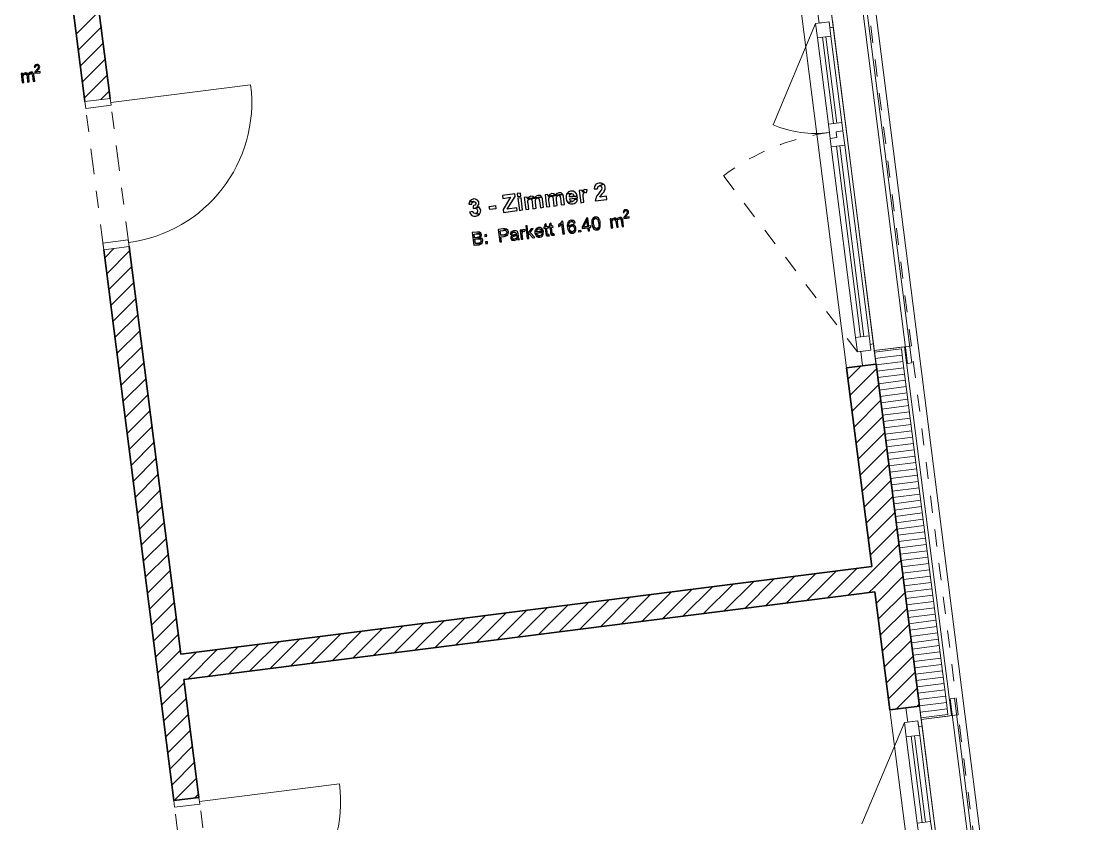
# Model space of a CAD drawing. Header units: metres. Extents: x 2713679.5 to 2713747.3, y 1226017.1 to 1226104.2.
# Drawn here: x 2713694.62 to 2713700.85, y 1226073.35 to 1226078.07 of the extents above; entities that cross this region are included whole.
import ezdxf

# ---------------------------------------------------------------- set-up
doc = ezdxf.new("R2010")
doc.units = ezdxf.units.M
doc.header["$MEASUREMENT"] = 0
doc.linetypes.add('Strich 2_1mm', pattern=[0.15, 0.1, -0.05])
doc.linetypes.add('Strichpunkt 3_1_1mm Achsen', pattern=[0.25, 0.15, -0.05, 0, -0.05])
doc.layers.add('plangrafiken', color=251, linetype='Continuous')
doc.layers.add('waende_stuetzen', color=250, linetype='Continuous')
doc.layers.add('texte', color=7, linetype='Continuous', true_color=0x000000)

msp = doc.modelspace()

# ---------------------------------------------------------------- linework, layer by layer
at = {"layer": 'plangrafiken', "color": 7, "linetype": 'Continuous', "lineweight": 13}
for p, q in [((2713699.8598, 1226076.0603), (2713699.5879, 1226078.2031)), ((2713699.5631, 1226078.2), (2713699.835, 1226076.0572)), ((2713699.835, 1226076.0572), (2713699.8598, 1226076.0603)), ((2713700.1104, 1226074.0861), (2713700.0856, 1226074.083)), ((2713700.3823, 1226071.9433), (2713700.1104, 1226074.0861)), ((2713700.0856, 1226074.083), (2713700.3575, 1226071.9402))]:
    msp.add_line(p, q, dxfattribs=at)
at = {"layer": 'texte'}
for points in [[(2713694.6245, 1226077.7667), (2713694.6172, 1226077.7655), (2713694.6233, 1226077.7117), (2713694.6331, 1226077.7129), (2713694.6294, 1226077.7398), (2713694.6294, 1226077.7423), (2713694.6294, 1226077.7521), (2713694.6331, 1226077.7582), (2713694.6257, 1226077.7582)], [(2713694.6416, 1226077.7692), (2713694.6404, 1226077.7692), (2713694.6319, 1226077.7655), (2713694.6257, 1226077.7582), (2713694.6331, 1226077.7582), (2713694.6404, 1226077.7619), (2713694.6514, 1226077.768), (2713694.6514, 1226077.768)], [(2713694.6514, 1226077.768), (2713694.6404, 1226077.7619), (2713694.6478, 1226077.7594), (2713694.6575, 1226077.7619)], [(2713694.6735, 1226077.7741), (2713694.6722, 1226077.7729), (2713694.6637, 1226077.7692), (2713694.6575, 1226077.7619), (2713694.6478, 1226077.7594), (2713694.6514, 1226077.7508), (2713694.6551, 1226077.7154), (2713694.6649, 1226077.7166), (2713694.6612, 1226077.7484), (2713694.66, 1226077.7521), (2713694.6637, 1226077.7606), (2713694.6637, 1226077.7606), (2713694.6722, 1226077.7655), (2713694.6857, 1226077.7704), (2713694.6832, 1226077.7729)], [(2713694.6857, 1226077.7704), (2713694.6722, 1226077.7655), (2713694.6771, 1226077.7643), (2713694.682, 1226077.7606), (2713694.6832, 1226077.7533), (2713694.6881, 1226077.719), (2713694.6967, 1226077.7202), (2713694.6918, 1226077.757), (2713694.6906, 1226077.7631)], [(2713694.7089, 1226077.8181), (2713694.7028, 1226077.8169), (2713694.6979, 1226077.8132), (2713694.6955, 1226077.8083), (2713694.6943, 1226077.8022), (2713694.7004, 1226077.8022), (2713694.7004, 1226077.8035), (2713694.7028, 1226077.8096), (2713694.7028, 1226077.8108), (2713694.7089, 1226077.8132), (2713694.7199, 1226077.8157), (2713694.7151, 1226077.8181)], [(2713694.7199, 1226077.8157), (2713694.7089, 1226077.8132), (2713694.7102, 1226077.8132), (2713694.7163, 1226077.812), (2713694.7163, 1226077.812), (2713694.7187, 1226077.8059), (2713694.7199, 1226077.8047), (2713694.7175, 1226077.7986), (2713694.7163, 1226077.7973), (2713694.7138, 1226077.7924), (2713694.7077, 1226077.7863), (2713694.7053, 1226077.7827), (2713694.7016, 1226077.7778), (2713694.7004, 1226077.7765), (2713694.6979, 1226077.7716), (2713694.6979, 1226077.7667), (2713694.7297, 1226077.7704), (2713694.7297, 1226077.7765), (2713694.7053, 1226077.7741), (2713694.7077, 1226077.7778), (2713694.7089, 1226077.779), (2713694.7138, 1226077.7839), (2713694.7187, 1226077.79), (2713694.7224, 1226077.7937), (2713694.7224, 1226077.7949), (2713694.7248, 1226077.801), (2713694.7261, 1226077.8071), (2713694.7248, 1226077.8108)], [(2713697.9355, 1226077.0828), (2713697.927, 1226077.0791), (2713697.9209, 1226077.0693), (2713697.9355, 1226077.0656), (2713697.9441, 1226077.0632), (2713697.9478, 1226077.0803), (2713697.9478, 1226077.0803)], [(2713698.02, 1226077.1195), (2713698.009, 1226077.117), (2713697.9979, 1226077.1109), (2713697.9979, 1226077.1097), (2713697.9918, 1226077.0999), (2713697.9906, 1226077.0864), (2713698.0102, 1226077.0864), (2713698.0102, 1226077.0877), (2713698.0126, 1226077.0999), (2713698.0212, 1226077.1036), (2713698.0444, 1226077.1146), (2713698.0334, 1226077.1195)], [(2713698.0444, 1226077.1146), (2713698.0212, 1226077.1036), (2713698.031, 1226077.1023), (2713698.0359, 1226077.0925), (2713698.0334, 1226077.0803), (2713698.0298, 1226077.0754), (2713698.02, 1226077.062), (2713698.0151, 1226077.0558), (2713698.0065, 1226077.0448), (2713698.0016, 1226077.0363), (2713697.9992, 1226077.0289), (2713697.9967, 1226077.0155), (2713698.064, 1226077.024), (2713698.0616, 1226077.0424), (2713698.0236, 1226077.0375), (2713698.0273, 1226077.0436), (2713698.0285, 1226077.0448), (2713698.0371, 1226077.0558), (2713698.0408, 1226077.0607), (2713698.0481, 1226077.0693), (2713698.0493, 1226077.0717), (2713698.0542, 1226077.0828), (2713698.0542, 1226077.084), (2713698.0542, 1226077.0962), (2713698.0518, 1226077.106)], [(2713697.2797, 1226077.0265), (2713697.2773, 1226077.0252), (2713697.265, 1226077.0216), (2713697.265, 1226077.0204), (2713697.2552, 1226077.0118), (2713697.2552, 1226077.0093), (2713697.2809, 1226077.0106), (2713697.2895, 1226077.0081), (2713697.2932, 1226077.0008), (2713697.2907, 1226076.991), (2713697.2785, 1226076.9861), (2713697.2785, 1226076.9702), (2713697.287, 1226076.9726), (2713697.3127, 1226076.9775), (2713697.3005, 1226076.9812), (2713697.3017, 1226076.9824), (2713697.3103, 1226076.9934), (2713697.3115, 1226077.0044), (2713697.3103, 1226077.0093), (2713697.3029, 1226077.0204), (2713697.2919, 1226077.0252)], [(2713697.522, 1226077.0558), (2713697.4498, 1226077.0473), (2713697.4522, 1226077.0301), (2713697.4975, 1226077.0363), (2713697.4547, 1226076.9653), (2713697.4559, 1226076.9469), (2713697.5367, 1226076.958), (2713697.5354, 1226076.9739), (2713697.4779, 1226076.9665), (2713697.5244, 1226077.0412)], [(2713697.5562, 1226077.0607), (2713697.5367, 1226077.0583), (2713697.5391, 1226077.0412), (2713697.5587, 1226077.0436)], [(2713697.5599, 1226077.0338), (2713697.5403, 1226077.0314), (2713697.5501, 1226076.9592), (2713697.5685, 1226076.9616)], [(2713697.5954, 1226077.0375), (2713697.577, 1226077.035), (2713697.5868, 1226076.9641), (2713697.6052, 1226076.9665), (2713697.6015, 1226077.0008), (2713697.6003, 1226077.0032), (2713697.6003, 1226077.0167), (2713697.6052, 1226077.024), (2713697.6125, 1226077.0265), (2713697.6553, 1226077.0326), (2713697.6823, 1226077.0375), (2713697.6394, 1226077.0338), (2713697.5966, 1226077.0277)], [(2713697.6174, 1226077.0424), (2713697.6162, 1226077.0424), (2713697.6052, 1226077.0375), (2713697.5966, 1226077.0277), (2713697.6394, 1226077.0338), (2713697.6296, 1226077.0412)], [(2713697.6553, 1226077.0326), (2713697.6125, 1226077.0265), (2713697.6186, 1226077.0265), (2713697.6223, 1226077.0216), (2713697.6223, 1226077.0216), (2713697.6248, 1226077.0081), (2713697.6296, 1226076.969), (2713697.6492, 1226076.9714), (2713697.6443, 1226077.0057), (2713697.6443, 1226077.0093), (2713697.6443, 1226077.0216), (2713697.648, 1226077.0289)], [(2713697.659, 1226077.0473), (2713697.648, 1226077.0436), (2713697.648, 1226077.0436), (2713697.6394, 1226077.0338), (2713697.6823, 1226077.0375), (2713697.6737, 1226077.0461), (2713697.6725, 1226077.0461)], [(2713697.6823, 1226077.0375), (2713697.6553, 1226077.0326), (2713697.6639, 1226077.0289), (2713697.6651, 1226077.0289), (2713697.6676, 1226077.0155), (2713697.6737, 1226076.9751), (2713697.692, 1226076.9775), (2713697.6859, 1226077.0228), (2713697.6859, 1226077.0265)], [(2713697.7177, 1226077.0534), (2713697.7006, 1226077.0509), (2713697.7092, 1226076.98), (2713697.7288, 1226076.9824), (2713697.7239, 1226077.0167), (2713697.7239, 1226077.0191), (2713697.7239, 1226077.0314), (2713697.7288, 1226077.0387), (2713697.7361, 1226077.0424), (2713697.7789, 1226077.0485), (2713697.8058, 1226077.0534), (2713697.7618, 1226077.0485), (2713697.719, 1226077.0436)], [(2713697.7398, 1226077.0583), (2713697.7398, 1226077.0583), (2713697.7288, 1226077.0534), (2713697.719, 1226077.0436), (2713697.7618, 1226077.0485), (2713697.7532, 1226077.0571)], [(2713697.7789, 1226077.0485), (2713697.7361, 1226077.0424), (2713697.7422, 1226077.0424), (2713697.7459, 1226077.0375), (2713697.7459, 1226077.0375), (2713697.7483, 1226077.024), (2713697.7532, 1226076.9849), (2713697.7728, 1226076.9873), (2713697.7679, 1226077.0216), (2713697.7679, 1226077.024), (2713697.7679, 1226077.0375), (2713697.7716, 1226077.0448)], [(2713697.7826, 1226077.0632), (2713697.7716, 1226077.0595), (2713697.7704, 1226077.0583), (2713697.7618, 1226077.0485), (2713697.8058, 1226077.0534), (2713697.7961, 1226077.062), (2713697.7948, 1226077.062)], [(2713697.8058, 1226077.0534), (2713697.7789, 1226077.0485), (2713697.7875, 1226077.0448), (2713697.7875, 1226077.0448), (2713697.7912, 1226077.0314), (2713697.7961, 1226076.991), (2713697.8156, 1226076.9934), (2713697.8095, 1226077.0387), (2713697.8095, 1226077.0412)], [(2713697.8279, 1226077.0558), (2713697.8242, 1226077.0436), (2713697.8242, 1226077.0301), (2713697.8242, 1226077.0289), (2713697.8279, 1226077.0167), (2713697.834, 1226077.0057), (2713697.8621, 1226077.0118), (2713697.8511, 1226077.0155), (2713697.8499, 1226077.0155), (2713697.845, 1226077.0277), (2713697.8915, 1226077.0338), (2713697.8903, 1226077.0436), (2713697.8438, 1226077.0387), (2713697.8438, 1226077.0399), (2713697.8462, 1226077.0522), (2713697.856, 1226077.0583)], [(2713697.8523, 1226077.0717), (2713697.8511, 1226077.0717), (2713697.8389, 1226077.0681), (2713697.8303, 1226077.0595), (2713697.8279, 1226077.0558), (2713697.856, 1226077.0583), (2713697.8658, 1226077.0546), (2713697.867, 1226077.0546), (2713697.8719, 1226077.0424), (2713697.8438, 1226077.0387), (2713697.8903, 1226077.0436), (2713697.8854, 1226077.0558), (2713697.8793, 1226077.0644), (2713697.8768, 1226077.0669), (2713697.8658, 1226077.0717)], [(2713697.8731, 1226077.0228), (2713697.8695, 1226077.0155), (2713697.8621, 1226077.0118), (2713697.834, 1226077.0057), (2713697.8389, 1226077.002), (2713697.8499, 1226076.9971), (2713697.8634, 1226076.9971), (2713697.8719, 1226076.9996), (2713697.8829, 1226077.0057), (2713697.8878, 1226077.0106), (2713697.8927, 1226077.0228)], [(2713697.9196, 1226077.0791), (2713697.9013, 1226077.0766), (2713697.9111, 1226077.0044), (2713697.9294, 1226077.0069), (2713697.927, 1226077.0289), (2713697.9258, 1226077.0436), (2713697.9258, 1226077.0534), (2713697.9282, 1226077.062), (2713697.9355, 1226077.0656), (2713697.9209, 1226077.0693)], [(2713697.2552, 1226077.0093), (2713697.2516, 1226076.9959), (2713697.2699, 1226076.9959), (2713697.2724, 1226077.0057), (2713697.2809, 1226077.0106)], [(2713697.3127, 1226076.9775), (2713697.287, 1226076.9726), (2713697.2968, 1226076.9702), (2713697.3029, 1226076.9592), (2713697.3029, 1226076.958), (2713697.3005, 1226076.9457), (2713697.2907, 1226076.9408), (2713697.3152, 1226076.9372), (2713697.3213, 1226076.9482), (2713697.3225, 1226076.9604), (2713697.3213, 1226076.9641), (2713697.3152, 1226076.9751)], [(2713697.3751, 1226076.9641), (2713697.3727, 1226076.9824), (2713697.4094, 1226076.9873), (2713697.4118, 1226076.969), (2713697.3751, 1226076.9641)], [(2713698.1754, 1226076.9628), (2713698.1692, 1226076.9616), (2713698.1644, 1226076.958), (2713698.1619, 1226076.9531), (2713698.1607, 1226076.9469), (2713698.1668, 1226076.9469), (2713698.1668, 1226076.9482), (2713698.1692, 1226076.9543), (2713698.1692, 1226076.9555), (2713698.1754, 1226076.958), (2713698.1864, 1226076.9604), (2713698.1815, 1226076.9628)], [(2713698.1864, 1226076.9604), (2713698.1754, 1226076.958), (2713698.1766, 1226076.958), (2713698.1827, 1226076.9567), (2713698.1827, 1226076.9555), (2713698.1864, 1226076.9506), (2713698.1864, 1226076.9494), (2713698.1839, 1226076.9433), (2713698.1827, 1226076.942), (2713698.1803, 1226076.9372), (2713698.1741, 1226076.931), (2713698.1717, 1226076.9274), (2713698.168, 1226076.9225), (2713698.1668, 1226076.9212), (2713698.1644, 1226076.9151), (2713698.1644, 1226076.9115), (2713698.1962, 1226076.9151), (2713698.1962, 1226076.9212), (2713698.1717, 1226076.9176), (2713698.1741, 1226076.9212), (2713698.1754, 1226076.9225), (2713698.1803, 1226076.9286), (2713698.1852, 1226076.9347), (2713698.1888, 1226076.9384), (2713698.1888, 1226076.9396), (2713698.1913, 1226076.9457), (2713698.1925, 1226076.9506), (2713698.1913, 1226076.9555)], [(2713697.2748, 1226076.9531), (2713697.2565, 1226076.9482), (2713697.2613, 1226076.9384), (2713697.2699, 1226076.9298), (2713697.2797, 1226076.9249), (2713697.2932, 1226076.9249), (2713697.2932, 1226076.9249), (2713697.3054, 1226076.9286), (2713697.3152, 1226076.9372), (2713697.2907, 1226076.9408), (2713697.2809, 1226076.9433)], [(2713697.8046, 1226076.8955), (2713697.7985, 1226076.8943), (2713697.7973, 1226076.8919), (2713697.7924, 1226076.8833), (2713697.7875, 1226076.8796), (2713697.7973, 1226076.8772), (2713697.8046, 1226076.8197), (2713697.8144, 1226076.8209)], [(2713697.8548, 1226076.9017), (2713697.8523, 1226076.9017), (2713697.8425, 1226076.898), (2713697.8364, 1226076.8907), (2713697.8352, 1226076.8882), (2713697.8328, 1226076.8796), (2713697.8315, 1226076.8699), (2713697.8328, 1226076.8588), (2713697.8352, 1226076.8466), (2713697.8389, 1226076.838), (2713697.8438, 1226076.8319), (2713697.845, 1226076.8307), (2713697.8621, 1226076.8331), (2713697.8536, 1226076.8344), (2713697.8474, 1226076.8405), (2713697.845, 1226076.8491), (2713697.8438, 1226076.8527), (2713697.8474, 1226076.8613), (2713697.8487, 1226076.8625), (2713697.8413, 1226076.8637), (2713697.8413, 1226076.8723), (2713697.8413, 1226076.8809), (2713697.8425, 1226076.8821), (2713697.8474, 1226076.8907), (2713697.8548, 1226076.8943), (2713697.8695, 1226076.8992), (2713697.8646, 1226076.9004)], [(2713697.8695, 1226076.8992), (2713697.8548, 1226076.8943), (2713697.8548, 1226076.8943), (2713697.8646, 1226076.8919), (2713697.8682, 1226076.8845), (2713697.878, 1226076.8858), (2713697.8756, 1226076.8919)], [(2713697.9527, 1226076.9139), (2713697.9453, 1226076.9127), (2713697.9184, 1226076.8601), (2713697.9184, 1226076.8527), (2713697.9514, 1226076.8564), (2713697.9539, 1226076.838), (2713697.9625, 1226076.8393), (2713697.96, 1226076.8576), (2713697.9698, 1226076.8588), (2713697.9698, 1226076.8674), (2713697.9588, 1226076.8662), (2713697.927, 1226076.8613), (2713697.9453, 1226076.898)], [(2713697.9527, 1226076.9139), (2713697.9453, 1226076.898), (2713697.9502, 1226076.865), (2713697.927, 1226076.8613), (2713697.9588, 1226076.8662)], [(2713697.9833, 1226076.9139), (2713697.9808, 1226076.9102), (2713697.9771, 1226076.9004), (2713697.9771, 1226076.8992), (2713697.9759, 1226076.8894), (2713697.9771, 1226076.8784), (2713697.9771, 1226076.876), (2713697.9796, 1226076.865), (2713697.9833, 1226076.8552), (2713697.9882, 1226076.8491), (2713697.9882, 1226076.8491), (2713697.9967, 1226076.8442), (2713698.0065, 1226076.8442), (2713698.0114, 1226076.8454), (2713698.0187, 1226076.8503), (2713698.0053, 1226076.8515), (2713698.0028, 1226076.8515), (2713697.9943, 1226076.8564), (2713697.9918, 1226076.8588), (2713697.9894, 1226076.8674), (2713697.9869, 1226076.8796), (2713697.9857, 1226076.8882), (2713697.9857, 1226076.898), (2713697.9882, 1226076.9053), (2713697.9894, 1226076.9078), (2713697.9979, 1226076.9127)], [(2713697.9967, 1226076.92), (2713697.9918, 1226076.9188), (2713697.9833, 1226076.9139), (2713697.9979, 1226076.9127), (2713698.0004, 1226076.9127), (2713698.009, 1226076.9078), (2713698.0114, 1226076.9041), (2713698.0139, 1226076.8955), (2713698.0163, 1226076.8833), (2713698.0175, 1226076.876), (2713698.0175, 1226076.8662), (2713698.0151, 1226076.8588), (2713698.0139, 1226076.8564), (2713698.0053, 1226076.8515), (2713698.0187, 1226076.8503), (2713698.0224, 1226076.8539), (2713698.0261, 1226076.8637), (2713698.0261, 1226076.865), (2713698.0261, 1226076.8735), (2713698.0261, 1226076.8845), (2713698.0249, 1226076.8943), (2713698.0224, 1226076.9017), (2713698.0212, 1226076.9041), (2713698.0163, 1226076.9127), (2713698.0151, 1226076.9127), (2713698.0077, 1226076.9188), (2713698.0065, 1226076.9188)], [(2713698.0909, 1226076.9102), (2713698.0836, 1226076.9102), (2713698.0897, 1226076.8552), (2713698.0995, 1226076.8564), (2713698.0958, 1226076.8845), (2713698.0958, 1226076.887), (2713698.0958, 1226076.8968), (2713698.0995, 1226076.9029), (2713698.0922, 1226076.9029)], [(2713698.1081, 1226076.9139), (2713698.1081, 1226076.9139), (2713698.0983, 1226076.9102), (2713698.0922, 1226076.9029), (2713698.0995, 1226076.9029), (2713698.1068, 1226076.9053), (2713698.1179, 1226076.9127), (2713698.1179, 1226076.9127)], [(2713698.1179, 1226076.9127), (2713698.1068, 1226076.9053), (2713698.1142, 1226076.9041), (2713698.124, 1226076.9066)], [(2713698.1399, 1226076.9176), (2713698.1387, 1226076.9176), (2713698.1301, 1226076.9139), (2713698.124, 1226076.9066), (2713698.1142, 1226076.9041), (2713698.1179, 1226076.8943), (2713698.1228, 1226076.8601), (2713698.1313, 1226076.8613), (2713698.1276, 1226076.8919), (2713698.1276, 1226076.8968), (2713698.1301, 1226076.9053), (2713698.1301, 1226076.9053), (2713698.1387, 1226076.9102), (2713698.1521, 1226076.9151), (2713698.1497, 1226076.9176)], [(2713698.1521, 1226076.9151), (2713698.1387, 1226076.9102), (2713698.1448, 1226076.909), (2713698.1484, 1226076.9053), (2713698.1497, 1226076.898), (2713698.1546, 1226076.8637), (2713698.1631, 1226076.865), (2713698.1582, 1226076.9017), (2713698.157, 1226076.9078)], [(2713697.3005, 1226076.8307), (2713697.2724, 1226076.8283), (2713697.2809, 1226076.7536), (2713697.3103, 1226076.7573), (2713697.3127, 1226076.7573), (2713697.3213, 1226076.7597), (2713697.3299, 1226076.7646), (2713697.2907, 1226076.7634), (2713697.287, 1226076.7891), (2713697.3042, 1226076.7915), (2713697.3274, 1226076.794), (2713697.3189, 1226076.7977), (2713697.3189, 1226076.7989), (2713697.2858, 1226076.7977), (2713697.2834, 1226076.8197), (2713697.2981, 1226076.8221), (2713697.3225, 1226076.8258), (2713697.314, 1226076.8307), (2713697.3103, 1226076.8319)], [(2713697.4534, 1226076.8503), (2713697.4253, 1226076.8466), (2713697.4351, 1226076.7732), (2713697.4449, 1226076.7744), (2713697.4412, 1226076.8038), (2713697.4608, 1226076.8062), (2713697.4657, 1226076.8075), (2713697.4755, 1226076.8111), (2713697.4816, 1226076.816), (2713697.44, 1226076.8136), (2713697.4363, 1226076.8393), (2713697.4559, 1226076.8417), (2713697.4742, 1226076.8491), (2713697.4742, 1226076.8491), (2713697.4657, 1226076.8515), (2713697.4645, 1226076.8515)], [(2713697.4742, 1226076.8491), (2713697.4559, 1226076.8417), (2713697.4645, 1226076.8429), (2713697.4718, 1226076.8393), (2713697.4755, 1226076.8307), (2713697.4755, 1226076.8295), (2713697.4718, 1226076.8209), (2713697.4694, 1226076.8185), (2713697.4596, 1226076.816), (2713697.44, 1226076.8136), (2713697.4816, 1226076.816), (2713697.484, 1226076.8234), (2713697.4853, 1226076.8331), (2713697.4853, 1226076.8331), (2713697.4816, 1226076.8429)], [(2713697.4999, 1226076.8295), (2713697.4999, 1226076.8295), (2713697.4963, 1226076.8197), (2713697.5061, 1226076.8197), (2713697.5097, 1226076.8283), (2713697.5097, 1226076.8283), (2713697.5183, 1226076.8319)], [(2713697.5195, 1226076.8393), (2713697.5159, 1226076.8393), (2713697.5073, 1226076.8356), (2713697.5073, 1226076.8356), (2713697.4999, 1226076.8295), (2713697.5183, 1226076.8319), (2713697.5207, 1226076.8319), (2713697.5293, 1226076.8295), (2713697.533, 1226076.8221), (2713697.533, 1226076.8197), (2713697.5281, 1226076.8185), (2713697.5171, 1226076.8148), (2713697.5097, 1226076.8123), (2713697.5342, 1226076.8123), (2713697.5342, 1226076.8099), (2713697.5342, 1226076.8001), (2713697.5293, 1226076.7928), (2713697.5379, 1226076.7928), (2713697.5403, 1226076.7866), (2713697.5501, 1226076.7879), (2713697.5464, 1226076.794), (2713697.5452, 1226076.7977), (2713697.544, 1226076.8099), (2713697.5428, 1226076.8221), (2713697.5415, 1226076.8307), (2713697.5379, 1226076.8356), (2713697.5305, 1226076.8393), (2713697.5293, 1226076.8393)], [(2713697.5623, 1226076.8442), (2713697.5538, 1226076.8429), (2713697.5611, 1226076.7891), (2713697.5697, 1226076.7903), (2713697.566, 1226076.8185), (2713697.566, 1226076.8197), (2713697.5672, 1226076.8295), (2713697.5697, 1226076.8344), (2713697.5746, 1226076.8368), (2713697.5636, 1226076.8356)], [(2713697.5734, 1226076.8466), (2713697.5685, 1226076.8442), (2713697.5636, 1226076.8356), (2713697.5746, 1226076.8368), (2713697.5819, 1226076.8356), (2713697.5831, 1226076.8442), (2713697.5831, 1226076.8442)], [(2713697.5954, 1226076.8686), (2713697.5868, 1226076.8674), (2713697.5954, 1226076.7928), (2713697.6052, 1226076.794), (2713697.6027, 1226076.816), (2713697.6076, 1226076.8221), (2713697.6003, 1226076.8258)], [(2713697.6309, 1226076.8527), (2713697.6199, 1226076.8515), (2713697.6003, 1226076.8258), (2713697.6076, 1226076.8221), (2713697.6296, 1226076.7977), (2713697.6407, 1226076.7989), (2713697.6137, 1226076.8295)], [(2713697.6456, 1226076.8478), (2713697.6443, 1226076.8454), (2713697.6407, 1226076.8368), (2713697.6407, 1226076.8258), (2713697.6419, 1226076.8221), (2713697.6456, 1226076.8136), (2713697.6504, 1226076.8062), (2713697.67, 1226076.8087), (2713697.6664, 1226076.8087), (2713697.6578, 1226076.8123), (2713697.6541, 1226076.816), (2713697.6504, 1226076.8246), (2713697.6908, 1226076.8307), (2713697.6908, 1226076.8331), (2713697.6908, 1226076.8356), (2713697.6504, 1226076.8331), (2713697.6504, 1226076.8356), (2713697.6541, 1226076.8442), (2713697.6553, 1226076.8466), (2713697.6639, 1226076.8503)], [(2713697.6627, 1226076.8576), (2713697.6615, 1226076.8576), (2713697.6529, 1226076.8539), (2713697.6456, 1226076.8478), (2713697.6639, 1226076.8503), (2713697.6676, 1226076.8503), (2713697.6761, 1226076.8466), (2713697.6761, 1226076.8454), (2713697.681, 1226076.8368), (2713697.6504, 1226076.8331), (2713697.6908, 1226076.8356), (2713697.6872, 1226076.8454), (2713697.681, 1226076.8527), (2713697.681, 1226076.8527), (2713697.6725, 1226076.8576)], [(2713697.7067, 1226076.8809), (2713697.6982, 1226076.8747), (2713697.7006, 1226076.8613), (2713697.6933, 1226076.8601), (2713697.6945, 1226076.8527), (2713697.7006, 1226076.8539), (2713697.7055, 1226076.8234), (2713697.7055, 1226076.8221), (2713697.708, 1226076.8123), (2713697.7202, 1226076.8172), (2713697.7177, 1226076.8172), (2713697.7153, 1226076.8185), (2713697.7141, 1226076.8234), (2713697.7104, 1226076.8552), (2713697.719, 1226076.8564), (2713697.719, 1226076.8637), (2713697.7092, 1226076.8625)], [(2713697.7361, 1226076.8845), (2713697.7275, 1226076.8784), (2713697.7288, 1226076.865), (2713697.7226, 1226076.8637), (2713697.7239, 1226076.8564), (2713697.73, 1226076.8576), (2713697.7337, 1226076.827), (2713697.7337, 1226076.8258), (2713697.7361, 1226076.816), (2713697.7496, 1226076.8209), (2713697.7459, 1226076.8209), (2713697.7447, 1226076.8221), (2713697.7434, 1226076.827), (2713697.7385, 1226076.8588), (2713697.7483, 1226076.8601), (2713697.7471, 1226076.8674), (2713697.7385, 1226076.8662)], [(2713697.7875, 1226076.8796), (2713697.7801, 1226076.8735), (2713697.7801, 1226076.865), (2713697.7814, 1226076.865), (2713697.7899, 1226076.8699), (2713697.7899, 1226076.8711), (2713697.7973, 1226076.8772)], [(2713697.8585, 1226076.8747), (2713697.8572, 1226076.8747), (2713697.8487, 1226076.8711), (2713697.8474, 1226076.8711), (2713697.8413, 1226076.8637), (2713697.8487, 1226076.8625), (2713697.8572, 1226076.8674), (2713697.8744, 1226076.8711), (2713697.8682, 1226076.8747)], [(2713697.8744, 1226076.8711), (2713697.8572, 1226076.8674), (2713697.8597, 1226076.8674), (2713697.8682, 1226076.8637), (2713697.8707, 1226076.8613), (2713697.8744, 1226076.8527), (2713697.8744, 1226076.8478), (2713697.8719, 1226076.8393), (2713697.8707, 1226076.838), (2713697.8621, 1226076.8331), (2713697.845, 1226076.8307), (2713697.8536, 1226076.8258), (2713697.8634, 1226076.8258), (2713697.8658, 1226076.8258), (2713697.8744, 1226076.8307), (2713697.8768, 1226076.8319), (2713697.8817, 1226076.8405), (2713697.8829, 1226076.8442), (2713697.8829, 1226076.8539), (2713697.8805, 1226076.8637)], [(2713697.9001, 1226076.8319), (2713697.8988, 1226076.8417), (2713697.9098, 1226076.8429), (2713697.9111, 1226076.8331), (2713697.9001, 1226076.8319)], [(2713697.3225, 1226076.8258), (2713697.2981, 1226076.8221), (2713697.2993, 1226076.8221), (2713697.3091, 1226076.8221), (2713697.3152, 1226076.8197), (2713697.3176, 1226076.8123), (2713697.3164, 1226076.8062), (2713697.3115, 1226076.8013), (2713697.3017, 1226076.8001), (2713697.2858, 1226076.7977), (2713697.3189, 1226076.7989), (2713697.325, 1226076.8062), (2713697.3274, 1226076.8148), (2713697.3274, 1226076.816), (2713697.3225, 1226076.8246)], [(2713697.3274, 1226076.794), (2713697.3042, 1226076.7915), (2713697.3054, 1226076.7915), (2713697.3152, 1226076.7915), (2713697.3213, 1226076.7879), (2713697.325, 1226076.7805), (2713697.3237, 1226076.7744), (2713697.3213, 1226076.7695), (2713697.3152, 1226076.7671), (2713697.3091, 1226076.7658), (2713697.2907, 1226076.7634), (2713697.3299, 1226076.7646), (2713697.3335, 1226076.772), (2713697.3335, 1226076.772), (2713697.3348, 1226076.7818), (2713697.3348, 1226076.7842), (2713697.3299, 1226076.7928)], [(2713697.3556, 1226076.8172), (2713697.3458, 1226076.816), (2713697.347, 1226076.8062), (2713697.358, 1226076.8075)], [(2713697.3617, 1226076.7744), (2713697.3507, 1226076.7732), (2713697.3531, 1226076.7622), (2713697.3629, 1226076.7634)], [(2713697.5097, 1226076.8123), (2713697.5036, 1226076.8087), (2713697.4987, 1226076.8026), (2713697.4987, 1226076.7952), (2713697.4987, 1226076.7928), (2713697.5048, 1226076.7842), (2713697.5195, 1226076.7891), (2713697.5122, 1226076.7915), (2713697.5085, 1226076.7964), (2713697.5085, 1226076.8013), (2713697.5122, 1226076.805), (2713697.5195, 1226076.8075), (2713697.5256, 1226076.8099), (2713697.5342, 1226076.8123)], [(2713697.5293, 1226076.7928), (2713697.5195, 1226076.7891), (2713697.5048, 1226076.7842), (2713697.5085, 1226076.783), (2713697.5183, 1226076.7818), (2713697.5195, 1226076.7818), (2713697.5281, 1226076.7854), (2713697.5293, 1226076.7854), (2713697.5379, 1226076.7928)], [(2713697.6823, 1226076.8221), (2713697.6823, 1226076.8209), (2713697.6774, 1226076.8123), (2713697.67, 1226076.8087), (2713697.6504, 1226076.8062), (2713697.6517, 1226076.805), (2713697.6602, 1226076.8013), (2713697.67, 1226076.8013), (2713697.6774, 1226076.8026), (2713697.6847, 1226076.8075), (2713697.6884, 1226076.8123), (2713697.692, 1226076.8221)], [(2713697.7239, 1226076.8172), (2713697.7202, 1226076.8172), (2713697.708, 1226076.8123), (2713697.7116, 1226076.8087), (2713697.7202, 1226076.8087), (2713697.7263, 1226076.8099)], [(2713697.7532, 1226076.8209), (2713697.7496, 1226076.8209), (2713697.7361, 1226076.816), (2713697.741, 1226076.8123), (2713697.7483, 1226076.8123), (2713697.7557, 1226076.8136)]]:
    msp.add_lwpolyline(points, close=True, dxfattribs=at)
at = {"layer": 'waende_stuetzen', "color": 7, "linetype": 'Continuous', "lineweight": 18}
for p, q in [((2713700.7342, 1226067.5023), (2713697.5257, 1226092.7845)), ((2713700.8544, 1226066.5549), (2713698.4177, 1226085.7559)), ((2713699.8373, 1226076.1583), (2713699.6389, 1226076.1331)), ((2713699.7976, 1226076.1532), (2713699.6389, 1226076.1331)), ((2713699.8175, 1226076.1557), (2713699.7976, 1226076.1532)), ((2713700.0932, 1226073.9832), (2713699.8175, 1226076.1557)), ((2713699.8571, 1226076.1608), (2713699.8373, 1226076.1583)), ((2713699.6389, 1226076.1331), (2713699.649, 1226076.0537)), ((2713699.6389, 1226076.1331), (2713699.6402, 1226076.1232)), ((2713699.7964, 1226076.143), (2713699.6402, 1226076.1232)), ((2713699.6402, 1226076.1232), (2713699.649, 1226076.0537)), ((2713699.7964, 1226076.143), (2713699.7989, 1226076.1433)), ((2713699.8077, 1226076.0739), (2713699.7989, 1226076.1433)), ((2713700.0633, 1226074.06), (2713699.8077, 1226076.0739)), ((2713699.9146, 1226073.9605), (2713699.9045, 1226074.0399)), ((2713699.9134, 1226073.9704), (2713699.9045, 1226074.0399)), ((2713700.0721, 1226073.9906), (2713700.0633, 1226074.06)), ((2713699.9134, 1226073.9704), (2713700.0696, 1226073.9902)), ((2713699.9146, 1226073.9605), (2713699.9134, 1226073.9704)), ((2713700.113, 1226073.9857), (2713699.9146, 1226073.9605)), ((2713699.9146, 1226073.9605), (2713700.0733, 1226073.9806)), ((2713700.0696, 1226073.9902), (2713700.0721, 1226073.9906)), ((2713700.0932, 1226073.9832), (2713700.0733, 1226073.9806)), ((2713700.1329, 1226073.9882), (2713700.113, 1226073.9857))]:
    msp.add_line(p, q, dxfattribs=at)
at = {"layer": 'waende_stuetzen', "color": 7, "linetype": 'Continuous', "lineweight": 35}
for p, q in [((2713694.8664, 1226078.5918), (2713694.9923, 1226077.5997)), ((2713695.1411, 1226077.6186), (2713695.053, 1226078.3131)), ((2713695.1031, 1226076.7267), (2713695.5148, 1226073.4828)), ((2713695.5565, 1226074.3449), (2713695.2519, 1226076.7456)), ((2713699.5696, 1226076.0436), (2713699.4754, 1226076.0317)), ((2713699.4754, 1226076.0317), (2713699.6239, 1226074.8611)), ((2713699.649, 1226076.0537), (2713699.5696, 1226076.0436)), ((2713699.649, 1226076.0537), (2713699.9045, 1226074.0399)), ((2713699.6239, 1226074.8611), (2713695.5565, 1226074.3449)), ((2713695.5754, 1226074.1961), (2713699.6428, 1226074.7123)), ((2713699.6428, 1226074.7123), (2713699.7309, 1226074.0178)), ((2713695.6636, 1226073.5016), (2713695.5754, 1226074.1961)), ((2713699.8252, 1226074.0298), (2713699.7309, 1226074.0178)), ((2713699.9045, 1226074.0399), (2713699.8252, 1226074.0298)), ((2713695.5148, 1226073.4828), (2713695.6636, 1226073.5016))]:
    msp.add_line(p, q, dxfattribs=at)
at = {"layer": 'waende_stuetzen', "color": 7, "linetype": 'Continuous', "lineweight": 13}
for p, q in [((2713699.3134, 1226078.0624), (2713699.3027, 1226078.1468)), ((2713699.3821, 1226078.1568), (2713699.3972, 1226078.0378)), ((2713699.4754, 1226076.0317), (2713699.2085, 1226078.1348)), ((2713699.8968, 1226076.1658), (2713699.6501, 1226078.1102)), ((2713699.2936, 1226078.0599), (2713699.043, 1226077.4629)), ((2713699.2936, 1226078.0599), (2713699.3729, 1226078.07)), ((2713699.3043, 1226077.9756), (2713699.2936, 1226078.0599)), ((2713699.3729, 1226078.07), (2713699.3134, 1226078.0624)), ((2713699.3773, 1226078.0353), (2713699.3729, 1226078.07)), ((2713699.3729, 1226078.07), (2713699.3836, 1226077.9857)), ((2713699.3972, 1226078.0378), (2713699.3773, 1226078.0353)), ((2713699.6389, 1226076.1331), (2713699.3921, 1226078.0775)), ((2713699.3972, 1226078.0378), (2713699.6339, 1226076.1728)), ((2713699.3836, 1226077.9857), (2713699.3043, 1226077.9756)), ((2713699.3688, 1226077.4672), (2713699.3043, 1226077.9756)), ((2713699.3986, 1226077.471), (2713699.334, 1226077.9794)), ((2713699.3539, 1226077.9819), (2713699.4184, 1226077.4735)), ((2713699.3836, 1226077.9857), (2713699.4482, 1226077.4773)), ((2713695.1442, 1226077.5938), (2713695.9676, 1226077.6983)), ((2713694.9923, 1226077.5997), (2713695.1411, 1226077.6186)), ((2713694.9973, 1226077.5601), (2713694.9923, 1226077.5997)), ((2713695.1461, 1226077.5789), (2713694.9973, 1226077.5601)), ((2713695.1411, 1226077.6186), (2713695.1461, 1226077.5789)), ((2713699.3688, 1226077.4672), (2713699.4482, 1226077.4773)), ((2713699.3795, 1226077.3829), (2713699.3688, 1226077.4672)), ((2713699.4482, 1226077.4773), (2713699.4544, 1226077.4276)), ((2713699.4544, 1226077.4276), (2713699.4148, 1226077.4226)), ((2713699.4192, 1226077.3879), (2713699.4148, 1226077.4226)), ((2713699.4544, 1226077.4276), (2713699.4651, 1226077.3433)), ((2713699.4192, 1226077.3879), (2713699.3795, 1226077.3829)), ((2713699.3858, 1226077.3333), (2713699.3795, 1226077.3829)), ((2713699.4651, 1226077.3433), (2713699.3858, 1226077.3333)), ((2713699.5284, 1226076.2098), (2713699.3858, 1226077.3333)), ((2713699.5581, 1226076.2135), (2713699.4155, 1226077.337)), ((2713699.4354, 1226077.3395), (2713699.578, 1226076.2161)), ((2713699.4651, 1226077.3433), (2713699.6077, 1226076.2198)), ((2713695.098, 1226076.7664), (2713695.2468, 1226076.7853)), ((2713695.2468, 1226076.7853), (2713695.2519, 1226076.7456)), ((2713695.1031, 1226076.7267), (2713695.098, 1226076.7664)), ((2713695.2519, 1226076.7456), (2713695.1031, 1226076.7267)), ((2713699.5284, 1226076.2098), (2713699.6077, 1226076.2198)), ((2713699.5391, 1226076.1254), (2713699.5284, 1226076.2098)), ((2713699.6077, 1226076.2198), (2713699.6184, 1226076.1355)), ((2713699.614, 1226076.1702), (2713699.6339, 1226076.1728)), ((2713699.6184, 1226076.1355), (2713699.614, 1226076.1702)), ((2713699.6339, 1226076.1728), (2713699.649, 1226076.0537)), ((2713700.1725, 1226073.9932), (2713699.8968, 1226076.1658)), ((2713699.6184, 1226076.1355), (2713699.5391, 1226076.1254)), ((2713699.5589, 1226076.128), (2713699.6184, 1226076.1355)), ((2713699.5696, 1226076.0436), (2713699.5589, 1226076.128)), ((2713699.9146, 1226073.9605), (2713699.6389, 1226076.1331)), ((2713699.8359, 1226073.9455), (2713699.8252, 1226074.0298)), ((2713699.9045, 1226074.0399), (2713699.9197, 1226073.9208)), ((2713699.9978, 1226071.9147), (2713699.7309, 1226074.0178)), ((2713700.4193, 1226072.0488), (2713700.1725, 1226073.9932)), ((2713699.816, 1226073.9429), (2713699.5655, 1226073.3459)), ((2713699.816, 1226073.9429), (2713699.8954, 1226073.953)), ((2713699.8267, 1226073.8586), (2713699.816, 1226073.9429)), ((2713699.8954, 1226073.953), (2713699.8359, 1226073.9455)), ((2713699.8998, 1226073.9183), (2713699.8954, 1226073.953)), ((2713699.8954, 1226073.953), (2713699.9061, 1226073.8687)), ((2713699.9197, 1226073.9208), (2713699.8998, 1226073.9183)), ((2713700.1614, 1226072.0161), (2713699.9146, 1226073.9605)), ((2713699.9197, 1226073.9208), (2713700.1563, 1226072.0558)), ((2713699.9061, 1226073.8687), (2713699.8267, 1226073.8586)), ((2713699.8913, 1226073.3502), (2713699.8267, 1226073.8586)), ((2713699.921, 1226073.354), (2713699.8565, 1226073.8624)), ((2713699.8763, 1226073.8649), (2713699.9409, 1226073.3565)), ((2713699.9061, 1226073.8687), (2713699.9706, 1226073.3603)), ((2713695.6667, 1226073.4768), (2713696.4901, 1226073.5813)), ((2713695.5198, 1226073.4431), (2713695.5148, 1226073.4828)), ((2713695.6636, 1226073.5016), (2713695.6686, 1226073.462)), ((2713695.6686, 1226073.462), (2713695.5198, 1226073.4431)), ((2713699.8913, 1226073.3502), (2713699.9706, 1226073.3603)), ((2713699.902, 1226073.2659), (2713699.8913, 1226073.3502)), ((2713699.9706, 1226073.3603), (2713699.9769, 1226073.3107))]:
    msp.add_line(p, q, dxfattribs=at)
at = {"layer": 'waende_stuetzen', "color": 18, "linetype": 'Continuous', "lineweight": 0, "true_color": 0x000000}
for p, q in [((2713694.9417, 1226077.9982), (2713695.0759, 1226078.1324)), ((2713694.9537, 1226077.9041), (2713695.0878, 1226078.0382)), ((2713694.9656, 1226077.81), (2713695.0998, 1226077.9441)), ((2713694.9775, 1226077.7158), (2713695.1117, 1226077.85)), ((2713694.9895, 1226077.6217), (2713695.1237, 1226077.7559)), ((2713695.0854, 1226077.6116), (2713695.1356, 1226077.6618)), ((2713695.1089, 1226076.6805), (2713695.1628, 1226076.7343)), ((2713695.1209, 1226076.5864), (2713695.2551, 1226076.7206)), ((2713695.1328, 1226076.4923), (2713695.267, 1226076.6264)), ((2713695.1448, 1226076.3981), (2713695.2789, 1226076.5323)), ((2713695.1567, 1226076.304), (2713695.2909, 1226076.4382)), ((2713695.1687, 1226076.2099), (2713695.3028, 1226076.3441)), ((2713695.1806, 1226076.1158), (2713695.3148, 1226076.2499)), ((2713695.1925, 1226076.0216), (2713695.3267, 1226076.1558)), ((2713699.7194, 1226076.0963), (2713699.6448, 1226076.0869)), ((2713699.8035, 1226076.107), (2713699.7194, 1226076.0963)), ((2713695.2045, 1226075.9275), (2713695.3387, 1226076.0617)), ((2713699.4839, 1226075.9643), (2713699.5623, 1226076.0427)), ((2713699.4959, 1226075.8702), (2713699.6524, 1226076.0267)), ((2713699.8082, 1226076.0698), (2713699.6495, 1226076.0497)), ((2713699.8129, 1226076.0326), (2713699.6542, 1226076.0125)), ((2713695.2164, 1226075.8334), (2713695.3506, 1226075.9676)), ((2713699.8177, 1226075.9954), (2713699.6589, 1226075.9753)), ((2713699.8224, 1226075.9582), (2713699.6636, 1226075.9381)), ((2713699.5078, 1226075.7761), (2713699.6643, 1226075.9326)), ((2713699.8271, 1226075.921), (2713699.6684, 1226075.9009)), ((2713695.2284, 1226075.7393), (2713695.3626, 1226075.8735)), ((2713699.5197, 1226075.6819), (2713699.6763, 1226075.8385)), ((2713699.8318, 1226075.8838), (2713699.6731, 1226075.8637)), ((2713699.8365, 1226075.8466), (2713699.6778, 1226075.8265)), ((2713695.2403, 1226075.6452), (2713695.3745, 1226075.7793)), ((2713699.8413, 1226075.8094), (2713699.6825, 1226075.7893)), ((2713699.846, 1226075.7722), (2713699.6873, 1226075.7521)), ((2713699.5317, 1226075.5878), (2713699.6882, 1226075.7444)), ((2713699.8507, 1226075.735), (2713699.692, 1226075.7149)), ((2713695.2523, 1226075.551), (2713695.3864, 1226075.6852)), ((2713699.5436, 1226075.4937), (2713699.7002, 1226075.6502)), ((2713699.8554, 1226075.6978), (2713699.6967, 1226075.6777)), ((2713699.8601, 1226075.6606), (2713699.7014, 1226075.6405)), ((2713695.2642, 1226075.4569), (2713695.3984, 1226075.5911)), ((2713699.8649, 1226075.6234), (2713699.7061, 1226075.6033)), ((2713699.8696, 1226075.5862), (2713699.7109, 1226075.5661)), ((2713699.5556, 1226075.3996), (2713699.7121, 1226075.5561)), ((2713699.8743, 1226075.549), (2713699.7156, 1226075.5289)), ((2713695.2762, 1226075.3628), (2713695.4103, 1226075.497)), ((2713699.5675, 1226075.3055), (2713699.7241, 1226075.462)), ((2713699.879, 1226075.5118), (2713699.7203, 1226075.4916)), ((2713699.8837, 1226075.4746), (2713699.725, 1226075.4544)), ((2713695.2881, 1226075.2687), (2713695.4223, 1226075.4029)), ((2713699.8885, 1226075.4374), (2713699.7297, 1226075.4172)), ((2713699.8932, 1226075.4002), (2713699.7345, 1226075.38)), ((2713699.5795, 1226075.2113), (2713699.736, 1226075.3679)), ((2713699.8979, 1226075.363), (2713699.7392, 1226075.3428)), ((2713695.3001, 1226075.1746), (2713695.4342, 1226075.3087)), ((2713699.5914, 1226075.1172), (2713699.748, 1226075.2738)), ((2713699.9026, 1226075.3258), (2713699.7439, 1226075.3056)), ((2713699.9074, 1226075.2886), (2713699.7486, 1226075.2684)), ((2713695.312, 1226075.0804), (2713695.4462, 1226075.2146)), ((2713699.9121, 1226075.2514), (2713699.7533, 1226075.2312)), ((2713699.9168, 1226075.2142), (2713699.7581, 1226075.194)), ((2713699.6034, 1226075.0231), (2713699.7599, 1226075.1796)), ((2713699.9215, 1226075.177), (2713699.7628, 1226075.1568)), ((2713695.3239, 1226074.9863), (2713695.4581, 1226075.1205)), ((2713699.6153, 1226074.929), (2713699.7718, 1226075.0855)), ((2713699.9262, 1226075.1398), (2713699.7675, 1226075.1196)), ((2713699.931, 1226075.1026), (2713699.7722, 1226075.0824)), ((2713695.3359, 1226074.8922), (2713695.4701, 1226075.0264)), ((2713699.9357, 1226075.0654), (2713699.777, 1226075.0452)), ((2713699.9404, 1226075.0282), (2713699.7817, 1226075.008)), ((2713699.6272, 1226074.8348), (2713699.7838, 1226074.9914)), ((2713699.9451, 1226074.991), (2713699.7864, 1226074.9708)), ((2713695.3478, 1226074.7981), (2713695.482, 1226074.9322)), ((2713699.6392, 1226074.7407), (2713699.7957, 1226074.8973)), ((2713699.9498, 1226074.9538), (2713699.7911, 1226074.9336)), ((2713699.9546, 1226074.9166), (2713699.7958, 1226074.8964)), ((2713695.3598, 1226074.7039), (2713695.4939, 1226074.8381)), ((2713699.2416, 1226074.6613), (2713699.4148, 1226074.8345)), ((2713699.3631, 1226074.6768), (2713699.5363, 1226074.8499)), ((2713699.4846, 1226074.6922), (2713699.6272, 1226074.8348)), ((2713699.9593, 1226074.8794), (2713699.8006, 1226074.8592)), ((2713699.964, 1226074.8422), (2713699.8053, 1226074.822)), ((2713698.7557, 1226074.5997), (2713698.9289, 1226074.7729)), ((2713698.8772, 1226074.6151), (2713699.0503, 1226074.7883)), ((2713698.9986, 1226074.6305), (2713699.1718, 1226074.8037)), ((2713699.1201, 1226074.6459), (2713699.2933, 1226074.8191)), ((2713699.6511, 1226074.6466), (2713699.8077, 1226074.8031)), ((2713699.9687, 1226074.805), (2713699.81, 1226074.7848)), ((2713695.3717, 1226074.6098), (2713695.5059, 1226074.744)), ((2713698.2697, 1226074.538), (2713698.4429, 1226074.7112)), ((2713698.3912, 1226074.5534), (2713698.5644, 1226074.7266)), ((2713698.5127, 1226074.5688), (2713698.6859, 1226074.742)), ((2713698.6342, 1226074.5843), (2713698.8074, 1226074.7574)), ((2713699.6061, 1226074.7076), (2713699.6392, 1226074.7407)), ((2713699.9735, 1226074.7678), (2713699.8147, 1226074.7476)), ((2713699.9782, 1226074.7306), (2713699.8194, 1226074.7104)), ((2713695.3837, 1226074.5157), (2713695.5178, 1226074.6499)), ((2713697.7838, 1226074.4763), (2713697.957, 1226074.6495)), ((2713697.9053, 1226074.4918), (2713698.0785, 1226074.6649)), ((2713698.0268, 1226074.5072), (2713698.2, 1226074.6804)), ((2713698.1483, 1226074.5226), (2713698.3214, 1226074.6958)), ((2713699.6631, 1226074.5525), (2713699.8196, 1226074.709)), ((2713699.9829, 1226074.6934), (2713699.8242, 1226074.6732)), ((2713699.9876, 1226074.6562), (2713699.8289, 1226074.636)), ((2713697.2979, 1226074.4147), (2713697.4711, 1226074.5879)), ((2713697.4194, 1226074.4301), (2713697.5925, 1226074.6033)), ((2713697.5408, 1226074.4455), (2713697.714, 1226074.6187)), ((2713697.6623, 1226074.4609), (2713697.8355, 1226074.6341)), ((2713699.675, 1226074.4584), (2713699.8316, 1226074.6149)), ((2713699.9923, 1226074.619), (2713699.8336, 1226074.5988)), ((2713695.3956, 1226074.4216), (2713695.5298, 1226074.5558)), ((2713696.812, 1226074.353), (2713696.9851, 1226074.5262)), ((2713696.9334, 1226074.3684), (2713697.1066, 1226074.5416)), ((2713697.0549, 1226074.3838), (2713697.2281, 1226074.557)), ((2713697.1764, 1226074.3993), (2713697.3496, 1226074.5724)), ((2713699.9971, 1226074.5818), (2713699.8383, 1226074.5616)), ((2713700.0018, 1226074.5446), (2713699.8431, 1226074.5244)), ((2713695.4076, 1226074.3275), (2713695.5417, 1226074.4616)), ((2713696.326, 1226074.2913), (2713696.4992, 1226074.4645)), ((2713696.4475, 1226074.3068), (2713696.6207, 1226074.4799)), ((2713696.569, 1226074.3222), (2713696.7422, 1226074.4953)), ((2713696.6905, 1226074.3376), (2713696.8636, 1226074.5108)), ((2713699.687, 1226074.3642), (2713699.8435, 1226074.5208)), ((2713700.0065, 1226074.5073), (2713699.8478, 1226074.4872)), ((2713700.0112, 1226074.4701), (2713699.8525, 1226074.45)), ((2713695.8401, 1226074.2297), (2713696.0133, 1226074.4028)), ((2713695.9616, 1226074.2451), (2713696.1348, 1226074.4183)), ((2713696.0831, 1226074.2605), (2713696.2562, 1226074.4337)), ((2713696.2045, 1226074.2759), (2713696.3777, 1226074.4491)), ((2713699.6989, 1226074.2701), (2713699.8555, 1226074.4267)), ((2713700.0159, 1226074.4329), (2713699.8572, 1226074.4128)), ((2713695.4195, 1226074.2333), (2713695.5537, 1226074.3675)), ((2713695.5656, 1226074.2734), (2713695.6488, 1226074.3566)), ((2713695.5971, 1226074.1988), (2713695.7703, 1226074.372)), ((2713695.7186, 1226074.2142), (2713695.8918, 1226074.3874)), ((2713700.0207, 1226074.3957), (2713699.8619, 1226074.3756)), ((2713700.0254, 1226074.3585), (2713699.8667, 1226074.3384)), ((2713695.4314, 1226074.1392), (2713695.5656, 1226074.2734)), ((2713699.7109, 1226074.176), (2713699.8674, 1226074.3325)), ((2713700.0301, 1226074.3213), (2713699.8714, 1226074.3012)), ((2713700.0348, 1226074.2841), (2713699.8761, 1226074.264)), ((2713699.7228, 1226074.0819), (2713699.8793, 1226074.2384)), ((2713700.0395, 1226074.2469), (2713699.8808, 1226074.2268)), ((2713695.4434, 1226074.0451), (2713695.5776, 1226074.1793)), ((2713700.0443, 1226074.2097), (2713699.8855, 1226074.1896)), ((2713700.049, 1226074.1725), (2713699.8903, 1226074.1524)), ((2713699.7697, 1226074.0228), (2713699.8913, 1226074.1443)), ((2713700.0537, 1226074.1353), (2713699.895, 1226074.1152)), ((2713700.0584, 1226074.0981), (2713699.8997, 1226074.078)), ((2713695.4553, 1226073.951), (2713695.5895, 1226074.0852)), ((2713699.8912, 1226074.0382), (2713699.9032, 1226074.0502)), ((2713700.0632, 1226074.0609), (2713699.9044, 1226074.0408)), ((2713700.0679, 1226074.0237), (2713699.9908, 1226074.0139)), ((2713695.4673, 1226073.8569), (2713695.6015, 1226073.991)), ((2713699.9908, 1226074.0139), (2713699.9091, 1226074.0036)), ((2713695.4792, 1226073.7627), (2713695.6134, 1226073.8969)), ((2713695.4912, 1226073.6686), (2713695.6253, 1226073.8028)), ((2713695.5031, 1226073.5745), (2713695.6373, 1226073.7087)), ((2713695.5178, 1226073.4832), (2713695.6492, 1226073.6145)), ((2713695.6393, 1226073.4986), (2713695.6612, 1226073.5204))]:
    msp.add_line(p, q, dxfattribs=at)
at = {"layer": 'waende_stuetzen', "color": 7, "linetype": 'Strich 2_1mm', "lineweight": 13}
for p, q in [((2713699.8571, 1226076.1608), (2713699.6104, 1226078.1052)), ((2713699.5391, 1226076.1254), (2713698.751, 1226077.1625)), ((2713700.1329, 1226073.9882), (2713699.8571, 1226076.1608)), ((2713700.3796, 1226072.0438), (2713700.1329, 1226073.9882))]:
    msp.add_line(p, q, dxfattribs=at)
at = {"layer": 'waende_stuetzen', "color": 7, "linetype": 'Strichpunkt 3_1_1mm Achsen', "lineweight": 13}
for p, q in [((2713695.1031, 1226076.7267), (2713694.9923, 1226077.5997)), ((2713695.2519, 1226076.7456), (2713695.1411, 1226077.6186)), ((2713695.6255, 1226072.6098), (2713695.5148, 1226073.4828)), ((2713695.7743, 1226072.6287), (2713695.6636, 1226073.5016))]:
    msp.add_line(p, q, dxfattribs=at)
at = {"layer": 'waende_stuetzen', "color": 7, "linetype": 'Continuous', "lineweight": 13}
for centre, radius, start, end in [((2713695.1442, 1226077.5938), 0.83, 277.23258, 7.23258), ((2713699.2936, 1226078.0599), 0.6475, 247.23258, 277.23258), ((2713695.6667, 1226073.4768), 0.83, 277.23258, 7.23258)]:
    msp.add_arc(centre, radius, start, end, dxfattribs=at)
at = {"layer": 'waende_stuetzen', "color": 7, "linetype": 'Strich 2_1mm', "lineweight": 13}
msp.add_arc((2713699.5391, 1226076.1254), 1.3025, 97.23258, 127.23258, dxfattribs=at)

doc.saveas('drawing.dxf')
